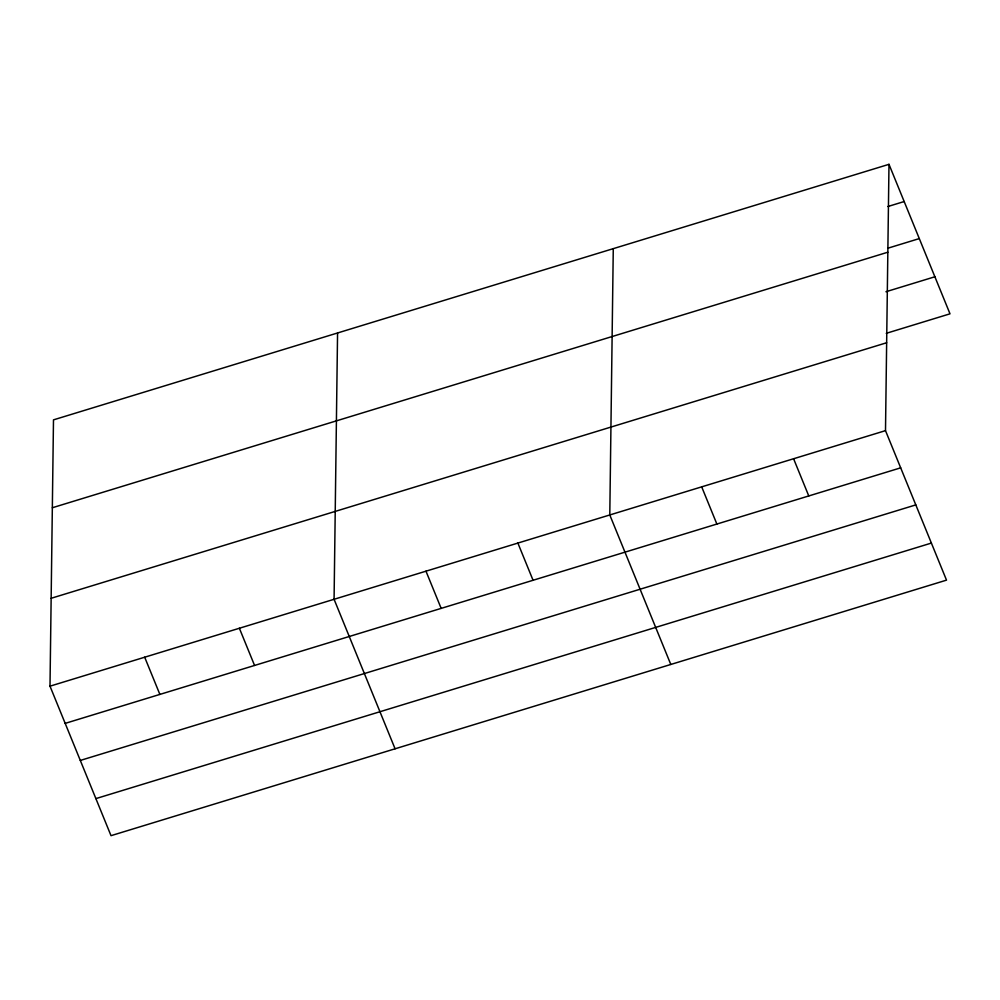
<?xml version="1.0" encoding="UTF-8"?>
<svg xmlns="http://www.w3.org/2000/svg" width="1000" height="1000" viewBox="0 0 1000 1000"><rect width="100%" height="100%" fill="white"/><g stroke="black" fill="none" stroke-linecap="round" stroke-linejoin="round"><path stroke-width="1.5" d="M888.988 164.325L885.5 430.637L946.513 580.138L111.013 835.675L50 686.175L53.487 419.862L888.988 164.325L950 313.825L886.263 333.325M337.562 332.987L334.075 599.288L395.075 748.787M613.275 248.65L609.788 514.963L670.8 664.463M887.862 206.525L904.175 201.537M888.162 248.113L919.3 238.588M52.337 507.75L887.837 252.213M885.962 291.737L934.875 276.775M51.15 598.288L886.65 342.75M50 686.175L885.5 430.637M65.188 723.375L900.675 467.837M80.3 760.438L915.8 504.9M95.887 798.612L931.388 543.075M793.587 458.738L808.775 495.95M701.688 486.85L716.875 524.05M517.875 543.062L533.062 580.275M425.975 571.175L441.163 608.387M239.375 628.25L254.562 665.45M144.688 657.212L159.875 694.412"/></g></svg>
